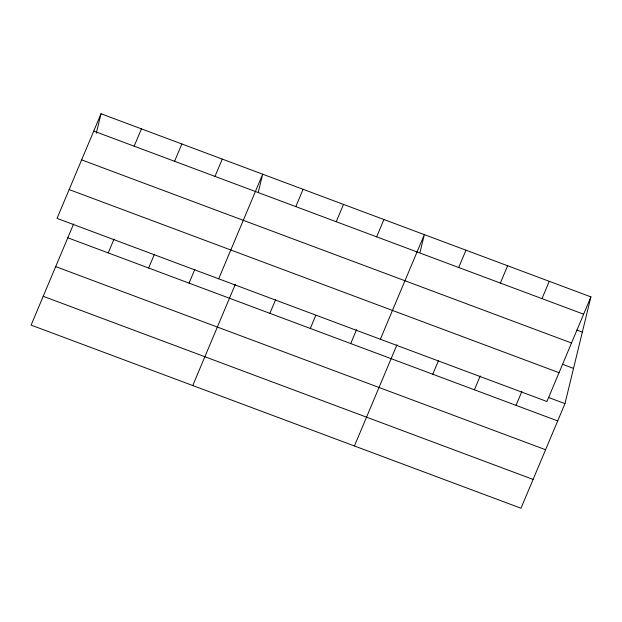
<?xml version="1.0" encoding="UTF-8"?>
<svg xmlns="http://www.w3.org/2000/svg" width="622" height="622" viewBox="0 0 622 622"><rect width="100%" height="100%" fill="white"/><g stroke="black" fill="none" stroke-linecap="round" stroke-linejoin="round"><path stroke-width="0.93" d="M96.286 133.225L101.013 113.764L590.9 296.888L564.963 403.616L520.987 508.236L31.1 325.112L73.621 223.951M258.394 191.801L262.678 174.191L218.695 278.812M420.06 252.237L424.336 234.626L380.361 339.247M101.013 113.764L57.037 218.384L546.925 401.509L590.9 296.888M134.158 146.178L141.427 128.871M108.22 252.905L114.036 239.058M174.572 161.285L181.849 143.977M148.635 268.012L154.458 254.165M214.987 176.391L222.264 159.084M189.049 283.119L194.873 269.279M192.766 385.547L235.287 284.386M295.815 206.605L303.093 189.298M269.878 313.34L275.702 299.493M336.23 221.712L343.507 204.405M310.3 328.447L315.751 315.463M376.652 236.819L383.922 219.519M350.715 343.554L356.53 329.707M354.423 445.974L396.945 344.813M458.702 267.499L465.979 250.192M432.772 374.226L438.588 360.379M500.345 283.064L507.622 265.757M474.407 389.792L480.231 375.945M541.987 298.63L549.257 281.323M516.05 405.357L521.866 391.51M93.743 131.071L583.623 314.196M576.913 330.08L582.34 332.109M81.63 159.885L571.509 343.01M562.661 364.337L573.523 368.395M69.151 189.57L559.03 372.695M548.666 397.528L564.963 403.616M67.806 237.798L557.685 420.923M55.692 266.613L545.58 449.737M43.213 296.297L533.101 479.422"/></g></svg>
